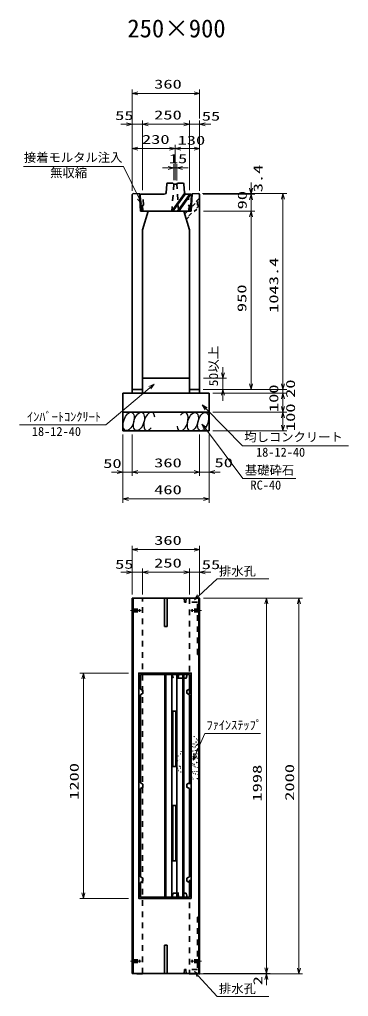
# Model space of a CAD drawing. Units: millimetres on the paper. Extents: x 0 to 1219, y 9 to 859.
# Drawn here: x 290.3 to 377.9, y 160.2 to 420.3 of the extents above; entities that cross this region are included whole.
import ezdxf
from ezdxf.enums import TextEntityAlignment as Align

# ---------------------------------------------------------------- set-up
doc = ezdxf.new("R2010")
doc.units = ezdxf.units.MM
for name, pattern in [('USER1', [3, 1, -2]), ('USER2', [18.5, 12, -1.5, 3.5, -1.5]), ('USER3', [3, 1.5, -1.5])]:
    doc.linetypes.add(name, pattern=pattern)
for name, color, linetype, lineweight in [('D-BMK（構造物基準線）', 2, 'USER2', 18), ('D-STR-DIM（寸法）', 7, 'Continuous', 13), ('D-STR-HTXT(均しCON-旗)', 7, 'Continuous', 13), ('D-STR-HTXT(基礎砕石-旗)', 7, 'Continuous', 13), ('D-STR-HTXT（WS-旗）', 7, 'Continuous', 13), ('D-STR-HTXT（旗上げ）', 7, 'Continuous', 13), ('D-STR-STRF(グリ)', 7, 'Continuous', 25), ('D-STR（構造物）', 1, 'Continuous', 35)]:
    doc.layers.add(name, color=color, linetype=linetype, lineweight=lineweight)
doc.layers.add('D-STR-TXT(文字)', color=7, linetype='Continuous')
doc.styles.add('ＭＳ ゴシック', font='')
doc.styles.get('ＭＳ ゴシック').set_extended_font_data('MS Gothic')

# ---------------------------------------------------------------- blocks, each defined once
blk = doc.blocks.new('_Open30')
at = {"color": 7, "linetype": 'Continuous', "lineweight": 13}
for p, q in [((-1, 0.2679), (0, 0)), ((0, 0), (-1, -0.2679)), ((0, 0), (-1, 0))]:
    blk.add_line(p, q, dxfattribs=at)

msp = doc.modelspace()

# ---------------------------------------------------------------- linework, layer by layer
at = {"layer": 'D-BMK（構造物基準線）'}
for p, q in [((319.806, 262.992), (322.655, 262.992)), ((338.73, 262.992), (335.881, 262.992)), ((319.806, 169.592), (322.655, 169.592)), ((338.73, 169.592), (335.881, 169.592))]:
    msp.add_line(p, q, dxfattribs=at)
at = {"layer": 'D-STR-DIM（寸法）'}
for p, q in [((320.268, 393.441), (320.268, 401.65)), ((321.768, 400.65), (336.768, 400.65)), ((338.268, 393.959), (338.268, 401.65)), ((320.268, 374.709), (320.268, 393.441)), ((323.018, 374.904), (323.018, 393.441)), ((323.018, 374.904), (323.018, 393.441)), ((335.518, 374.904), (335.518, 393.441)), ((335.518, 374.904), (335.518, 393.441)), ((338.268, 374.709), (338.268, 393.441)), ((318.768, 392.441), (317.268, 392.441)), ((320.268, 392.441), (323.018, 392.441)), ((324.518, 392.441), (326.018, 392.441)), ((324.518, 392.441), (334.018, 392.441)), ((334.018, 392.441), (332.518, 392.441)), ((335.518, 392.441), (338.268, 392.441)), ((339.768, 392.441), (341.268, 392.441)), ((320.268, 375.709), (320.268, 386.934)), ((321.768, 385.934), (330.268, 385.934)), ((331.768, 377.515), (331.768, 386.934)), ((331.768, 377.515), (331.768, 386.934)), ((333.268, 385.934), (336.768, 385.934)), ((338.268, 375.709), (338.268, 386.934)), ((329.874, 380.802), (328.374, 380.802)), ((331.374, 377.513), (331.374, 381.802)), ((331.374, 380.802), (332.165, 380.802)), ((332.165, 377.497), (332.165, 381.802)), ((333.665, 380.802), (335.165, 380.802)), ((351.972, 375.454), (351.972, 376.954)), ((351.972, 375.291), (351.972, 376.791)), ((339.018, 373.954), (352.972, 373.954)), ((339.184, 373.791), (352.972, 373.791)), ((339.184, 373.791), (352.972, 373.791)), ((340.018, 373.954), (361.47, 373.954)), ((351.972, 373.791), (351.972, 373.954)), ((351.972, 369.286), (351.972, 373.791)), ((351.972, 372.291), (351.972, 370.791)), ((360.47, 323.286), (360.47, 372.454)), ((339.268, 369.286), (352.972, 369.286)), ((339.268, 369.286), (352.972, 369.286)), ((351.972, 323.286), (351.972, 367.786)), ((351.972, 367.786), (351.972, 366.286)), ((344.457, 326.286), (344.457, 327.786)), ((339.268, 324.786), (345.457, 324.786)), ((344.457, 321.786), (344.457, 324.786)), ((360.47, 323.286), (360.47, 324.786)), ((339.188, 321.786), (361.47, 321.786)), ((339.268, 321.786), (361.47, 321.786)), ((339.268, 321.786), (352.972, 321.786)), ((339.268, 321.786), (345.457, 321.786)), ((341.768, 320.786), (361.47, 320.786)), ((341.768, 320.786), (361.47, 320.786)), ((344.457, 320.286), (344.457, 318.786)), ((360.47, 320.786), (360.47, 321.786)), ((360.47, 317.286), (360.47, 319.286)), ((360.47, 319.286), (360.47, 317.786)), ((341.768, 315.786), (361.47, 315.786)), ((341.768, 315.786), (361.47, 315.786)), ((360.47, 312.286), (360.47, 314.286)), ((317.768, 309.786), (317.768, 298.819)), ((320.268, 309.786), (320.268, 298.819)), ((338.268, 309.786), (338.268, 298.819)), ((340.768, 309.786), (340.768, 298.819)), ((341.768, 310.786), (361.47, 310.786)), ((317.768, 308.786), (317.768, 291.662)), ((320.268, 308.786), (320.268, 298.819)), ((338.268, 308.786), (338.268, 298.819)), ((340.768, 308.786), (340.768, 291.662)), ((316.268, 299.819), (314.768, 299.819)), ((317.768, 299.819), (320.268, 299.819)), ((321.768, 299.819), (323.268, 299.819)), ((321.768, 299.819), (336.768, 299.819)), ((336.768, 299.819), (335.268, 299.819)), ((338.268, 299.819), (340.768, 299.819)), ((342.268, 299.819), (343.768, 299.819)), ((319.268, 292.662), (339.268, 292.662)), ((320.268, 274.138), (320.268, 280.188)), ((321.768, 279.188), (336.768, 279.188)), ((338.268, 274.168), (338.268, 280.188)), ((318.768, 273.138), (317.268, 273.138)), ((320.268, 267.242), (320.268, 274.138)), ((320.268, 273.138), (323.018, 273.138)), ((323.018, 267.293), (323.018, 274.138)), ((323.018, 267.242), (323.018, 274.138)), ((324.518, 273.138), (326.018, 273.138)), ((324.518, 273.138), (334.018, 273.138)), ((334.018, 273.138), (332.518, 273.138)), ((335.518, 267.242), (335.518, 274.138)), ((335.518, 267.278), (335.518, 274.138)), ((335.518, 273.138), (338.268, 273.138)), ((338.268, 267.211), (338.268, 274.138)), ((339.768, 273.138), (341.268, 273.138)), ((339.268, 266.242), (357.056, 266.242)), ((355.619, 266.242), (365.696, 266.242)), ((356.056, 167.842), (356.056, 264.742)), ((364.696, 167.742), (364.696, 264.742)), ((319.268, 246.292), (306.304, 246.292)), ((307.304, 187.792), (307.304, 244.792)), ((319.268, 186.292), (306.304, 186.292)), ((356.056, 167.842), (356.056, 169.342)), ((338.018, 166.242), (357.056, 166.242)), ((339.268, 166.342), (357.056, 166.342)), ((339.268, 166.342), (357.056, 166.342)), ((354.619, 166.242), (365.696, 166.242)), ((356.056, 166.342), (356.056, 166.242)), ((356.056, 164.742), (356.056, 163.242))]:
    msp.add_line(p, q, dxfattribs=at)
at = {"layer": 'D-STR-HTXT(均しCON-旗)'}
for points in [[(290.275, 312.355), (313.309, 312.355), (324.966, 322.266)], [(377.916, 306.839), (349.708, 306.839), (339.985, 316.655)]]:
    msp.add_lwpolyline(points, dxfattribs=at)
at = {"layer": 'D-STR-HTXT(基礎砕石-旗)'}
msp.add_lwpolyline([(363.89, 298.089), (349.786, 298.089), (339.782, 311.415)], dxfattribs=at)
at = {"layer": 'D-STR-HTXT（WS-旗）'}
for points in [[(356.722, 271.388), (342.933, 271.388), (337.976, 266.799)], [(356.722, 160.193), (342.933, 160.193), (337.886, 165.726)]]:
    msp.add_lwpolyline(points, dxfattribs=at)
at = {"layer": 'D-STR-HTXT（旗上げ）'}
for points in [[(291.295, 381.175), (318.015, 381.175), (322.109, 372.665)], [(354.44, 230.2), (339.611, 230.2), (337.111, 224.45)]]:
    msp.add_lwpolyline(points, dxfattribs=at)
at = {"layer": 'D-STR-STRF(グリ)'}
for centre, major_axis in [((319.362, 313.309), (0.79, 2.421)), ((322.084, 313.309), (0.79, 2.421)), ((336.472, 313.229), (-0.771, -2.427)), ((339.193, 313.25), (-0.771, -2.427))]:
    msp.add_ellipse(centre, major_axis=major_axis, ratio=0.5139, dxfattribs=at)
for centre, major_axis in [((324.824, 313.309), (0.79, 2.421)), ((333.731, 313.207), (-0.771, -2.427))]:
    msp.add_ellipse(centre, major_axis=major_axis, ratio=0.5139, start_param=5.3575563, end_param=10.3750652, dxfattribs=at)
at = {"layer": 'D-STR（構造物）'}
for p, q in [((329.302, 374.199), (329.494, 376.505)), ((329.799, 376.78), (331.143, 376.754)), ((331.393, 376.504), (331.143, 376.754)), ((332.143, 376.504), (331.393, 376.504)), ((332.143, 376.504), (331.393, 376.504)), ((332.393, 376.754), (332.143, 376.504)), ((333.736, 376.78), (332.393, 376.754)), ((334.233, 374.199), (334.041, 376.505)), ((320.518, 373.954), (320.268, 373.709)), ((320.268, 373.709), (320.268, 320.786)), ((322.568, 373.786), (322.426, 373.636)), ((322.426, 373.636), (322.668, 369.286)), ((328.854, 373.786), (322.568, 373.786)), ((330.843, 369.286), (334.262, 374.021)), ((331.151, 369.286), (334.447, 373.851)), ((335.634, 373.786), (332.385, 369.286)), ((335.943, 373.786), (332.693, 369.286)), ((334.682, 373.786), (335.968, 373.786)), ((335.868, 369.286), (336.109, 373.636)), ((336.109, 373.636), (335.968, 373.786)), ((336.018, 369.286), (336.268, 373.919)), ((336.268, 373.919), (338.018, 373.954)), ((338.018, 373.954), (338.268, 373.709)), ((338.268, 373.709), (338.268, 320.786)), ((322.518, 369.286), (324.518, 369.286)), ((322.518, 369.286), (324.518, 369.286)), ((322.518, 369.286), (336.018, 369.286)), ((322.668, 369.286), (335.868, 369.286)), ((323.018, 364.286), (324.518, 369.286)), ((335.518, 364.286), (334.018, 369.286)), ((336.018, 369.286), (334.018, 369.286)), ((323.018, 364.286), (323.018, 320.786)), ((335.518, 364.286), (335.518, 320.786)), ((323.018, 324.786), (335.518, 324.786)), ((317.768, 320.786), (340.768, 320.786)), ((317.768, 320.786), (317.768, 310.786)), ((323.018, 321.786), (320.268, 321.786)), ((320.268, 321.786), (320.268, 320.786)), ((323.018, 321.786), (323.018, 320.786)), ((335.518, 321.786), (338.268, 321.786)), ((335.518, 321.786), (335.518, 320.786)), ((338.268, 321.786), (338.268, 320.786)), ((340.768, 320.786), (340.768, 310.786)), ((317.768, 315.786), (340.768, 315.786)), ((317.768, 310.786), (340.768, 310.786)), ((320.268, 166.342), (320.268, 266.242)), ((338.268, 266.242), (320.268, 266.242)), ((320.518, 166.342), (320.518, 266.242)), ((328.893, 266.242), (328.893, 258.742)), ((329.643, 266.242), (329.643, 258.742)), ((338.018, 266.242), (338.018, 166.342)), ((338.268, 266.242), (338.268, 166.342)), ((329.643, 258.742), (328.893, 258.742)), ((329.023, 245.917), (329.023, 186.667)), ((329.273, 245.917), (329.273, 186.667)), ((330.893, 245.917), (330.893, 186.667)), ((332.143, 245.917), (332.143, 186.667)), ((333.762, 245.917), (333.762, 186.667)), ((334.012, 245.917), (334.012, 186.667)), ((322.518, 240.544), (322.518, 217.042)), ((335.518, 217.042), (335.518, 240.544)), ((336.15, 229.144), (336.222, 229.125)), ((336.775, 229.319), (336.833, 229.368)), ((336.833, 229.368), (336.881, 229.31)), ((336.036, 228.29), (336.089, 228.237)), ((336.089, 228.237), (336.142, 228.29)), ((336.299, 226.744), (336.238, 226.701)), ((336.299, 226.744), (336.342, 226.683)), ((336.516, 227.417), (336.442, 227.43)), ((336.733, 226.568), (336.794, 226.611)), ((336.794, 226.611), (336.837, 226.549)), ((336.855, 227.346), (336.881, 227.416)), ((337.063, 226.67), (337.131, 226.702)), ((337.335, 227.881), (337.262, 227.862)), ((337.315, 227.953), (337.335, 227.881)), ((337.351, 228.813), (337.426, 228.813)), ((337.452, 227.044), (337.465, 227.118)), ((337.465, 227.118), (337.539, 227.104)), ((337.647, 227.244), (337.708, 227.287)), ((337.699, 228.429), (337.752, 228.482)), ((337.708, 227.287), (337.751, 227.225)), ((337.752, 228.482), (337.805, 228.429)), ((332.576, 224.194), (332.583, 224.269)), ((333.055, 224.809), (333.129, 224.816)), ((333.364, 225.316), (333.383, 225.389)), ((333.837, 225.899), (333.784, 225.952)), ((333.812, 225.192), (333.877, 225.229)), ((333.83, 224.102), (333.862, 224.034)), ((333.837, 225.899), (333.89, 225.952)), ((336.41, 225.331), (336.485, 225.331)), ((336.429, 225.501), (336.416, 225.575)), ((336.423, 223.993), (336.496, 224.013)), ((336.496, 224.013), (336.476, 224.085)), ((336.654, 224.809), (336.581, 224.79)), ((336.842, 226.14), (336.767, 226.147)), ((336.816, 224.772), (336.878, 224.729)), ((336.878, 224.729), (336.835, 224.668)), ((337.185, 225.724), (337.137, 225.781)), ((337.296, 225.666), (337.235, 225.623)), ((337.339, 225.605), (337.296, 225.666)), ((337.497, 224.816), (337.571, 224.829)), ((337.588, 225.614), (337.514, 225.627)), ((337.627, 223.761), (337.553, 223.748)), ((337.571, 224.829), (337.584, 224.756)), ((337.575, 225.54), (337.588, 225.614)), ((337.579, 225.992), (337.616, 226.057)), ((337.616, 226.057), (337.681, 226.019)), ((337.64, 223.688), (337.627, 223.761)), ((332.426, 222.856), (332.373, 222.909)), ((332.794, 223.158), (332.826, 223.226)), ((332.887, 221.495), (332.868, 221.567)), ((333.071, 221.407), (333.006, 221.369)), ((333.071, 221.407), (333.109, 221.342)), ((336.263, 221.789), (336.188, 221.795)), ((336.26, 223.612), (336.222, 223.547)), ((336.25, 222.203), (336.307, 222.251)), ((336.307, 222.251), (336.259, 222.309)), ((336.682, 223.256), (336.669, 223.182)), ((336.796, 221.645), (336.724, 221.625)), ((336.817, 222.018), (336.744, 222.037)), ((336.816, 221.572), (336.796, 221.645)), ((336.797, 221.946), (336.817, 222.018)), ((336.937, 223.446), (336.875, 223.403)), ((336.937, 223.446), (336.98, 223.385)), ((336.983, 221.287), (337.04, 221.335)), ((337.04, 221.335), (336.992, 221.392)), ((337.378, 222.459), (337.439, 222.502)), ((337.439, 222.502), (337.482, 222.44)), ((337.731, 222.449), (337.718, 222.375)), ((337.736, 221.253), (337.729, 221.178)), ((337.869, 223.591), (337.808, 223.634)), ((337.826, 223.529), (337.869, 223.591)), ((332.433, 221.03), (332.407, 220.96)), ((332.652, 220.384), (332.684, 220.316)), ((333.175, 219.959), (333.233, 220.008)), ((333.195, 220.938), (333.248, 220.991)), ((333.233, 220.008), (333.281, 219.95)), ((333.811, 220.446), (333.831, 220.519)), ((336.207, 218.585), (336.26, 218.532)), ((336.47, 219.963), (336.402, 219.995)), ((336.411, 220.742), (336.486, 220.742)), ((336.578, 219.606), (336.653, 219.599)), ((336.653, 219.599), (336.646, 219.524)), ((336.923, 220.134), (336.85, 220.153)), ((336.923, 220.134), (336.903, 220.062)), ((337.146, 219.451), (337.089, 219.403)), ((337.098, 219.508), (337.146, 219.451)), ((337.507, 220.132), (337.514, 220.206)), ((337.703, 219.979), (337.655, 220.036)), ((337.836, 219.294), (337.842, 219.369)), ((336.508, 218.111), (336.576, 218.079)), ((336.576, 218.079), (336.545, 218.011)), ((337.613, 218.248), (337.62, 218.322)), ((337.752, 218.047), (337.809, 218.095)), ((337.809, 218.095), (337.761, 218.152)), ((322.518, 215.542), (322.518, 192.039)), ((335.518, 192.039), (335.518, 215.542)), ((335.518, 186.667), (335.518, 190.539)), ((334.921, 186.667), (335.518, 186.667)), ((328.893, 166.342), (328.893, 173.842)), ((329.643, 173.842), (328.893, 173.842)), ((329.643, 166.342), (329.643, 173.842)), ((338.268, 166.342), (320.268, 166.342)), ((321.518, 166.242), (321.418, 166.342)), ((323.018, 166.242), (321.518, 166.242)), ((323.018, 166.242), (323.118, 166.342)), ((335.518, 166.242), (335.418, 166.342)), ((335.518, 166.242), (337.018, 166.242)), ((337.018, 166.242), (337.118, 166.342))]:
    msp.add_line(p, q, dxfattribs=at)
at = {"layer": 'D-STR（構造物）', "linetype": 'USER3'}
for p, q in [((331.393, 376.509), (330.881, 369.286)), ((332.654, 369.286), (332.143, 376.509)), ((323.329, 370.902), (323.169, 373.786)), ((335.367, 373.786), (335.206, 370.902)), ((323.035, 370.786), (322.578, 370.911)), ((323.035, 370.786), (323.329, 370.902)), ((323.118, 369.286), (323.035, 370.786)), ((335.206, 370.902), (335.5, 370.786)), ((335.5, 370.786), (335.417, 369.286)), ((335.5, 370.786), (335.958, 370.911)), ((323.018, 166.342), (323.018, 266.242)), ((334.62, 265.192), (334.693, 266.242)), ((335.518, 266.242), (335.518, 166.342)), ((320.268, 263.342), (322.268, 263.342)), ((322.268, 262.642), (322.268, 263.342)), ((338.268, 263.342), (336.268, 263.342)), ((336.268, 262.642), (336.268, 263.342)), ((337.693, 251.242), (337.693, 265.192)), ((320.268, 262.642), (322.268, 262.642)), ((338.268, 262.642), (336.268, 262.642)), ((337.693, 251.242), (338.268, 251.242)), ((332.438, 244.917), (332.688, 245.917)), ((332.688, 186.667), (332.438, 187.667)), ((337.693, 181.342), (337.693, 167.392)), ((337.693, 181.342), (338.268, 181.342)), ((320.268, 169.942), (322.268, 169.942)), ((320.268, 169.242), (322.268, 169.242)), ((322.268, 169.942), (322.268, 169.242)), ((336.268, 169.942), (336.268, 169.242)), ((338.268, 169.942), (336.268, 169.942)), ((338.268, 169.242), (336.268, 169.242)), ((334.62, 167.392), (334.693, 166.342))]:
    msp.add_line(p, q, dxfattribs=at)
at = {"layer": 'D-STR（構造物）', "linetype": 'USER1'}
for p, q in [((338.018, 372.614), (334.173, 368.769)), ((334.253, 368.5), (338.193, 372.44)), ((338.193, 372.44), (337.945, 372.687)), ((338.193, 370.51), (338.193, 372.44)), ((338.193, 370.854), (334.619, 367.281)), ((334.693, 367.035), (338.193, 370.535)), ((337.693, 370.854), (337.693, 371.94)), ((338.193, 370.854), (337.693, 370.854)), ((337.945, 370.262), (338.193, 370.51))]:
    msp.add_line(p, q, dxfattribs=at)
at = {"layer": 'D-STR（構造物）'}
for points in [[(322.518, 369.286), (322.268, 373.919), (320.518, 373.954)], [(333.891, 245.917), (322.518, 245.917), (322.518, 242.044)], [(335.518, 242.044), (335.518, 245.917), (334.921, 245.917)], [(322.518, 242.044), (323.147, 241.681), (323.147, 240.907), (322.518, 240.544)], [(335.518, 242.044), (334.889, 241.681), (334.889, 240.907), (335.518, 240.544)], [(322.518, 217.042), (323.147, 216.678), (323.147, 215.905)], [(322.518, 217.042), (323.147, 216.678), (323.147, 215.905), (322.518, 215.542)], [(335.518, 217.042), (334.889, 216.678), (334.889, 215.905), (335.518, 215.542)], [(322.518, 190.539), (323.147, 190.902), (323.147, 191.676), (322.518, 192.039)], [(322.518, 190.539), (322.518, 186.667), (333.891, 186.667)], [(335.518, 192.039), (334.889, 191.676), (334.889, 190.902), (335.518, 190.539)]]:
    msp.add_lwpolyline(points, dxfattribs=at)
at = {"layer": 'D-STR（構造物）', "linetype": 'USER3'}
for points in [[(337.693, 265.192), (334.254, 265.192), (334.173, 266.242)], [(333.933, 244.917), (331.201, 244.917), (330.933, 245.918)], [(330.933, 186.665), (331.201, 187.667), (333.933, 187.667)], [(337.693, 167.392), (334.254, 167.392), (334.173, 166.342)]]:
    msp.add_lwpolyline(points, dxfattribs=at)
at = {"layer": 'D-STR（構造物）'}
for points in [[(336.018, 186.292), (336.018, 246.292), (322.018, 246.292), (322.018, 186.292)], [(333.891, 245.917), (333.933, 244.917), (334.67, 244.917), (334.921, 245.917)], [(331.143, 221.417), (331.893, 221.417), (331.893, 236.167), (331.143, 236.167)], [(331.893, 196.317), (331.893, 211.067), (331.143, 211.067), (331.143, 196.317)], [(333.933, 187.667), (333.891, 186.667), (334.921, 186.667), (334.67, 187.667)]]:
    msp.add_lwpolyline(points, close=True, dxfattribs=at)
for centre, radius, start, end in [((329.793, 376.48), 0.3, 88.85429, 175.23656), ((333.742, 376.48), 0.3, 4.7637, 91.14569), ((328.854, 374.236), 0.45, 270, 355.23656), ((334.682, 374.236), 0.45, 184.7637, 269.99998)]:
    msp.add_arc(centre, radius, start, end, dxfattribs=at)

# ---------------------------------------------------------------- block references
at = {"layer": 'D-STR-DIM（寸法）', "xscale": 1.5, "yscale": 1.5}
for p, rotation in [((320.268, 400.65), 180), ((323.018, 392.441), 180), ((323.018, 392.441), 180), ((338.268, 392.441), 180), ((320.268, 385.934), 180), ((331.768, 385.934), 180), ((332.165, 380.802), 180), ((351.972, 373.954), 270), ((351.972, 373.791), 270), ((351.972, 373.791), 90), ((360.47, 373.954), 90), ((351.972, 369.286), 90), ((351.972, 369.286), 90), ((344.457, 324.786), 270), ((351.972, 321.786), 270), ((360.47, 321.786), 270), ((360.47, 321.786), 270), ((344.457, 321.786), 90), ((360.47, 320.786), 90), ((360.47, 320.786), 90), ((360.47, 315.786), 270), ((360.47, 315.786), 90), ((360.47, 310.786), 270), ((320.268, 299.819), 180), ((320.268, 299.819), 180), ((340.768, 299.819), 180), ((317.768, 292.662), 180), ((320.268, 279.188), 180), ((323.018, 273.138), 180), ((323.018, 273.138), 180), ((338.268, 273.138), 180), ((356.056, 266.242), 90), ((364.696, 266.242), 90), ((307.304, 246.292), 90), ((307.304, 186.292), 270), ((356.056, 166.342), 270), ((356.056, 166.342), 270), ((364.696, 166.242), 270), ((356.056, 166.242), 90)]:
    msp.add_blockref('_Open30', p, dxfattribs=dict(at, rotation=rotation))
for p in [(338.268, 400.65), (320.268, 392.441), (335.518, 392.441), (335.518, 392.441), (331.768, 385.934), (338.268, 385.934), (331.374, 380.802), (317.768, 299.819), (338.268, 299.819), (338.268, 299.819), (340.768, 292.662), (338.268, 279.188), (320.268, 273.138), (335.518, 273.138), (335.518, 273.138)]:
    msp.add_blockref('_Open30', p, dxfattribs=at)
at = {"layer": 'D-STR-HTXT(均しCON-旗)', "xscale": 1.5, "yscale": 1.5}
for p, rotation in [((326.109, 323.238), 40.37163), ((338.929, 317.721), 134.72505)]:
    msp.add_blockref('_Open30', p, dxfattribs=dict(at, rotation=rotation))
at = {"layer": 'D-STR-HTXT(基礎砕石-旗)', "xscale": 1.5, "yscale": 1.5, "rotation": 126.89552}
msp.add_blockref('_Open30', (338.881, 312.615), dxfattribs=at)
at = {"layer": 'D-STR-HTXT（WS-旗）', "xscale": 1.5, "yscale": 1.5}
for p, rotation in [((336.875, 265.78), 222.78711), ((336.875, 166.834), 132.37661)]:
    msp.add_blockref('_Open30', p, dxfattribs=dict(at, rotation=rotation))
at = {"layer": 'D-STR-HTXT（旗上げ）', "xscale": 1.5, "yscale": 1.5}
for p, rotation in [((322.759, 371.314), 295.69073), ((336.513, 223.074), 246.50838)]:
    msp.add_blockref('_Open30', p, dxfattribs=dict(at, rotation=rotation))

# ---------------------------------------------------------------- texts
at = {"layer": 'D-STR-DIM（寸法）', "style": 'ＭＳ ゴシック', "width": 1.5}
for s, p in [('360', (326.143, 401.187)), ('55', (315.749, 392.835)), ('250', (326.143, 392.979)), ('55', (338.833, 392.665)), ('230', (322.893, 386.472)), ('130', (332.388, 386.256)), ('15', (330.057, 381.34)), ('50', (312.57, 300.186)), ('360', (326.143, 300.356)), ('50', (342.22, 300.394)), ('460', (326.143, 293.199)), ('360', (326.143, 279.726)), ('55', (315.749, 273.357)), ('250', (326.143, 273.676)), ('55', (338.833, 273.262))]:
    msp.add_text(s, height=2.405, dxfattribs=at).set_placement(p, align=Align.BOTTOM_LEFT)
at = {"layer": 'D-STR-DIM（寸法）', "style": 'ＭＳ ゴシック'}
for s, width, p in [('3.4', 1.5, (355.736, 374.316)), ('90', 1.5, (351.529, 369.76)), ('1043.4', 1.5, (359.933, 342.21)), ('950', 1.5, (351.435, 342.411)), ('50以上', 1.1, (343.875, 322.649)), ('100', 1.5, (359.933, 315.786)), ('20', 1.5, (364.385, 319.568)), ('100', 1.5, (364.405, 310.731)), ('1200', 1.5, (306.767, 212.542)), ('1998', 1.5, (355.519, 212.083)), ('2000', 1.5, (364.159, 212.283)), ('2', 1.5, (355.694, 163.154))]:
    msp.add_text(s, height=2.405, rotation=90, dxfattribs=dict(at, width=width)).set_placement(p, align=Align.BOTTOM_LEFT)
at = {"layer": 'D-STR-HTXT(均しCON-旗)', "style": 'ＭＳ ゴシック'}
for s, p in [('ｲﾝﾊﾞｰﾄｺﾝｸﾘｰﾄ', (292.278, 312.639)), ('18-12-40', (293.558, 308.705)), ('均しコンクリート', (350.155, 307.249)), ('18-12-40', (353.289, 303.188))]:
    msp.add_text(s, height=2.405, dxfattribs=at).set_placement(p, align=Align.BOTTOM_LEFT)
at = {"layer": 'D-STR-HTXT(基礎砕石-旗)', "style": 'ＭＳ ゴシック'}
for s, p in [('基礎砕石', (350.321, 298.423)), ('RC-40', (351.809, 294.438))]:
    msp.add_text(s, height=2.405, dxfattribs=at).set_placement(p, align=Align.BOTTOM_LEFT)
at = {"layer": 'D-STR-HTXT（WS-旗）', "style": 'ＭＳ ゴシック'}
for p in [(343.414, 271.54), (343.414, 160.345)]:
    msp.add_text('排水孔', height=2.405, dxfattribs=at).set_placement(p, align=Align.BOTTOM_LEFT)
at = {"layer": 'D-STR-HTXT（旗上げ）', "style": 'ＭＳ ゴシック'}
for s, p in [('接着モルタル注入', (291.44, 381.679)), ('無収縮', (298.443, 377.601)), ('ﾌｧｲﾝｽﾃｯﾌﾟ', (340.09, 230.525))]:
    msp.add_text(s, height=2.405, dxfattribs=at).set_placement(p, align=Align.BOTTOM_LEFT)
at = {"layer": 'D-STR-TXT(文字)', "style": 'ＭＳ ゴシック'}
msp.add_text('250×900', height=4.811, dxfattribs=at).set_placement((319.003, 414.111), align=Align.BOTTOM_LEFT)

doc.saveas('drawing.dxf')
